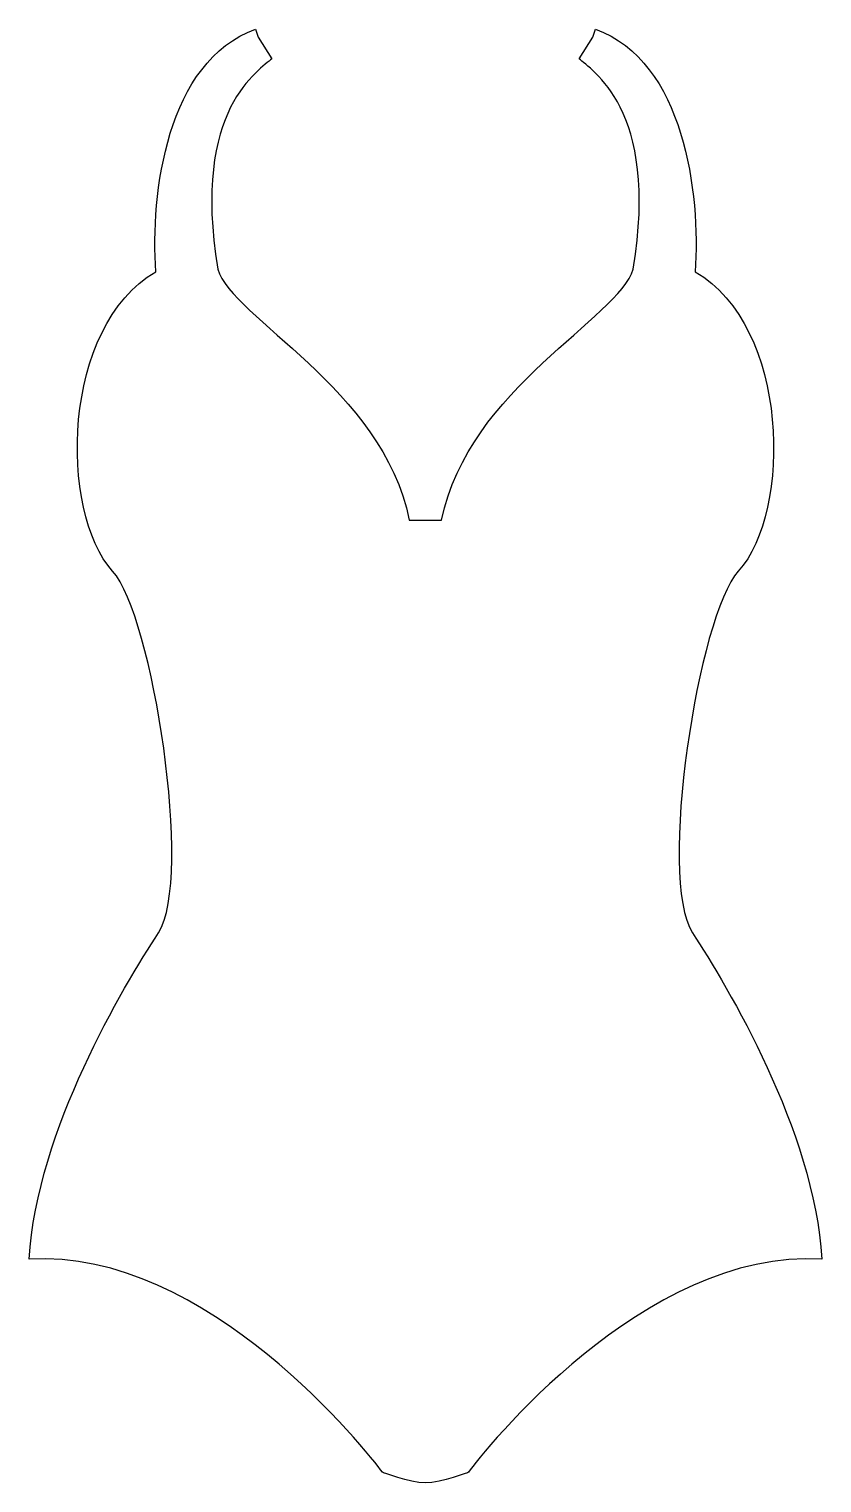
# Model space of a CAD drawing. Header units: centimetres. Extents: x -3.2 to 3.2, y -5.9 to 5.9.
import ezdxf

# ---------------------------------------------------------------- set-up
doc = ezdxf.new("R2010")
doc.units = ezdxf.units.CM
doc.header["$MEASUREMENT"] = 0
doc.layers.add('Camada 1', color=7, linetype='Continuous')

msp = doc.modelspace()

# ---------------------------------------------------------------- linework, layer by layer
at = {"layer": 'Camada 1'}
msp.add_open_spline([(-0.00025, -5.93614), (0.13172, -5.93614), (0.35157, -5.84877), (0.35157, -5.84877), (0.35157, -5.84877), (0.46172, -5.69399), (1.78349, -4.01994), (3.23823, -4.10826), (3.23823, -4.10826), (3.17177, -3.05141), (2.46718, -1.88343), (2.18043, -1.44285), (2.18043, -1.44285), (1.89367, -1.00227), (2.22888, 1.15038), (2.55458, 1.50884), (2.55458, 1.50884), (2.99516, 1.99311), (2.97334, 3.51287), (2.20231, 3.95346), (2.20231, 3.95346), (2.24688, 4.59251), (2.11395, 5.67169), (1.38754, 5.93614), (1.38754, 5.93614), (1.38754, 5.93614), (1.36571, 5.87013), (1.36571, 5.87013), (1.36571, 5.87013), (1.36571, 5.87013), (1.25556, 5.69352), (1.25556, 5.69352), (1.25556, 5.69352), (1.34293, 5.60568), (1.91646, 5.29754), (1.69614, 3.97577), (1.69614, 3.97577), (1.58599, 3.57934), (0.35158, 3.00626), (0.13174, 1.9271), (0.13174, 1.9271), (0.13174, 1.9271), (-0.13223, 1.92709), (-0.13223, 1.92709), (-0.13223, 1.92709), (-0.35252, 3.00627), (-1.58601, 3.57933), (-1.69616, 3.97576), (-1.69616, 3.97576), (-1.91644, 5.29757), (-1.34386, 5.6057), (-1.25554, 5.69354), (-1.25554, 5.69354), (-1.25554, 5.69354), (-1.36569, 5.87015), (-1.36569, 5.87015), (-1.36569, 5.87015), (-1.36569, 5.87015), (-1.38802, 5.93614), (-1.38802, 5.93614), (-1.38802, 5.93614), (-2.11491, 5.67169), (-2.24688, 4.59251), (-2.20272, 3.95346), (-2.20272, 3.95346), (-2.97377, 3.51287), (-2.99563, 1.99311), (-2.55549, 1.50884), (-2.55549, 1.50884), (-2.22931, 1.15038), (-1.89459, -1.00227), (-2.18089, -1.44285), (-2.18089, -1.44285), (-2.46719, -1.88343), (-3.17224, -3.05141), (-3.23822, -4.10826), (-3.23822, -4.10826), (-1.78447, -4.01994), (-0.46266, -5.69401), (-0.35252, -5.84877), (-0.35252, -5.84877), (-0.35252, -5.8488), (-0.13223, -5.93614), (-0.00025, -5.93614)], degree=3, knots=[0, 0, 0, 0, 0.04545455, 0.04545455, 0.04545455, 0.04545455, 0.09090909, 0.09090909, 0.09090909, 0.09090909, 0.13636364, 0.13636364, 0.13636364, 0.13636364, 0.18181818, 0.18181818, 0.18181818, 0.18181818, 0.22727273, 0.22727273, 0.22727273, 0.22727273, 0.27272727, 0.27272727, 0.27272727, 0.27272727, 0.31818182, 0.31818182, 0.31818182, 0.31818182, 0.36363636, 0.36363636, 0.36363636, 0.36363636, 0.40909091, 0.40909091, 0.40909091, 0.40909091, 0.45454545, 0.45454545, 0.45454545, 0.45454545, 0.5, 0.5, 0.5, 0.5, 0.54545455, 0.54545455, 0.54545455, 0.54545455, 0.59090909, 0.59090909, 0.59090909, 0.59090909, 0.63636364, 0.63636364, 0.63636364, 0.63636364, 0.68181818, 0.68181818, 0.68181818, 0.68181818, 0.72727273, 0.72727273, 0.72727273, 0.72727273, 0.77272727, 0.77272727, 0.77272727, 0.77272727, 0.81818182, 0.81818182, 0.81818182, 0.81818182, 0.86363636, 0.86363636, 0.86363636, 0.86363636, 0.90909091, 0.90909091, 0.90909091, 0.90909091, 1, 1, 1, 1], dxfattribs=at)

doc.saveas('drawing.dxf')
